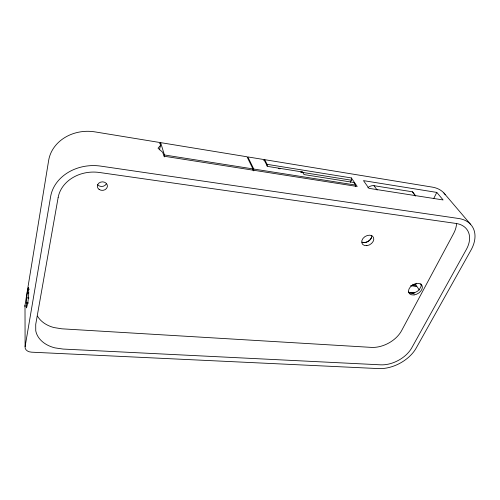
<?xml version="1.0" encoding="UTF-8"?>
<svg xmlns="http://www.w3.org/2000/svg" width="500" height="500" viewBox="0 0 500 500"><rect width="100%" height="100%" fill="white"/><g stroke="black" fill="none" stroke-linecap="round" stroke-linejoin="round"><path stroke-width="0.75" d="M26.281 302.881L26.531 307.919C28.369 301.431 29.144 294.294 28.456 287.587L27.231 292.831L26.281 302.881L28.606 303.006M355.562 186.6L355.581 185.062L353.812 182.481L304.025 174.575L302.5 171.981L267.45 166.369L263.888 159.544L247.831 156.919L253.775 169.037L253.706 170.869M350.412 182.35L351.325 180.2L351.356 177.931L267.131 164.344L264.681 159.675L263.725 160.344M267.069 166.131L267.131 164.344M252.9 170.131L252.944 168.906L247.025 156.781L160.625 142.637L159.95 143.4M164.319 156.894L164.431 154.975L160.625 142.637M25.106 346.65L50.631 196.575A42.35 35.213 -3.1 0 1 100.694 166.112L458.638 218.494A34.575 23.537 -34.6 0 1 471.056 249.994L416.206 348.044A30.875 19.837 -27.8 0 1 378.638 368.594L31.544 352.175A7.394 5.181 -4.3 0 1 25.106 346.65L25 305.306L48.656 160.419A39.388 33.825 0.1 0 1 95.031 131.894L159.725 142.487L160.588 145.294L159.438 149.825M433.681 198.619L436.794 192.419L363.481 180.631L368.919 188.331L443.106 199.95L436.794 192.419M411.138 285.394L416.55 285.938L415.669 284.606L416.381 283.25M160.588 145.294L158.038 148.212L162.756 152.35L163.931 156.194L357.206 186.481L351.356 177.931M300.994 172.275L302.5 171.981M26.644 297.869L28.969 297.994M27.231 292.831L28.788 292.925M27.894 289.069L29.444 289.175M408.537 292.325L414.719 292.913M409.575 292.869L413.913 293.281M410.662 285.763L416.856 286.381L419.269 289.981M412.581 284.294L415.669 284.606M164.431 154.975L252.944 168.906M253.775 169.037L355.581 185.062M278.544 168.562L280.075 168.806M300.756 172.113L351.325 180.2M367.875 187.731A6.637 5.038 -35.2 0 1 374.025 185.706L412.506 191.812L415.613 195.75M264.681 159.675L432.362 187.131A32.519 23.256 -35.7 0 1 445.331 194.788M443.894 192.994L470.575 224.338M374.025 185.706L377.156 190.05M412.506 191.812L415.344 196.044M371.712 235.294A6.45 4.731 -31.7 0 1 368.65 240.994A6.45 4.731 -31.7 0 1 362.006 242.125M420.781 283.744A7.488 5.025 -31.3 0 1 421.006 286.494L419.431 289.462A7.488 5.025 -31.3 0 1 408.531 292.062M106.281 183.988A5.012 4.256 -3.2 0 1 97.65 184.737M456.569 223.431A27.744 19.356 -35.1 0 1 453.612 233.531L401.575 330.688A24.844 16.4 -28 0 1 371.281 347.381L61.844 328.819L53.913 327.55A30.531 22.575 -5.2 0 1 37.475 316.119M25.019 306.637A6.919 5.069 -2.6 0 1 25 305.306M371.625 237.606A7.25 5.319 -31.7 0 1 362.762 242.65M58.144 197.525L35.719 324.406L35.75 330.775A31.544 22.812 -6 0 0 54.894 347.863L63.081 349.062L380.644 364.831A25.531 16.4 -27.8 0 0 411.8 347.775L466.388 249.4A28.588 19.456 -34.6 0 0 455.994 223.444L99.369 172.481A35.013 29.106 -3.2 0 0 58.144 197.525M366.812 245.675A6.488 4.737 -31.6 0 0 373.394 237.256A6.488 4.737 -31.6 0 0 363.025 238.388A6.488 4.737 -31.6 0 0 366.812 245.675M414.075 294.919A7.506 5.031 -31.3 0 0 422.019 285.562A7.506 5.031 -31.3 0 0 410.256 287.062A7.506 5.031 -31.3 0 0 414.075 294.919M99.106 189.425A5.05 4.275 -3.5 0 0 107.344 186.8A5.05 4.275 -3.5 0 0 100.694 182.113A5.05 4.275 -3.5 0 0 99.106 189.425"/></g></svg>
